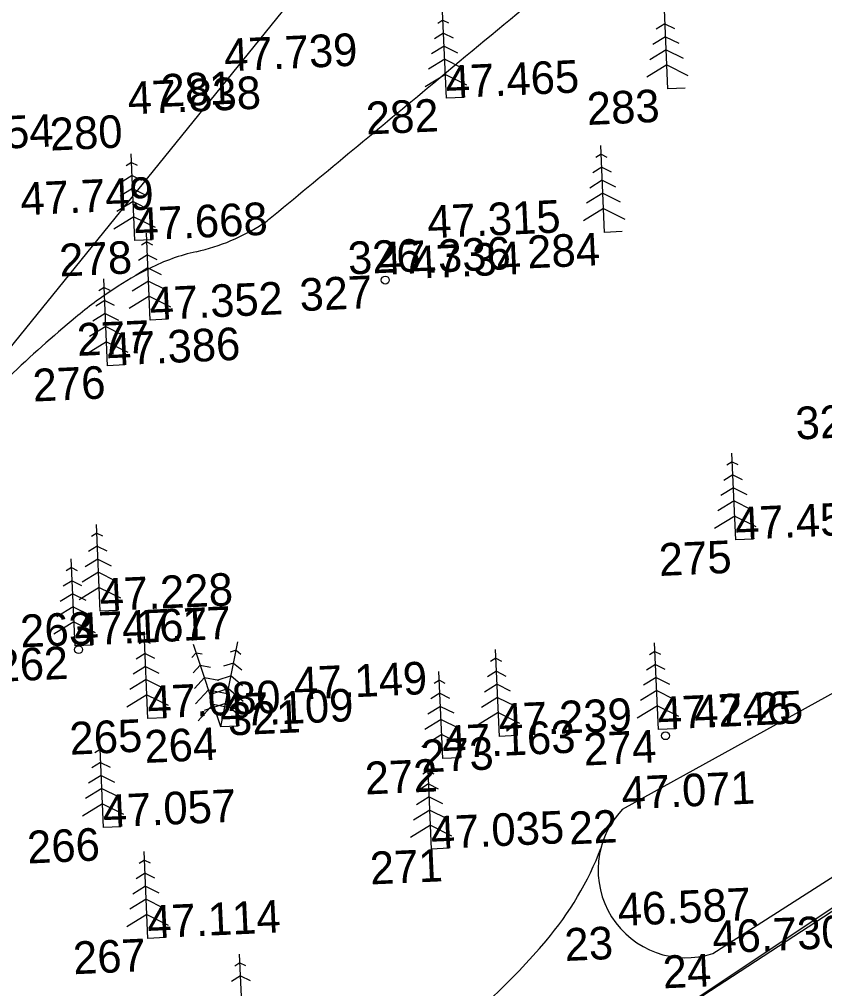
# Model space of a CAD drawing. Extents: x 642129 to 642236, y 6456939 to 6457032.
# Drawn here: x 642156.35 to 642174.87, y 6456954.67 to 6456976.96 of the extents above; entities that cross this region are included whole.
import ezdxf

# ---------------------------------------------------------------- set-up
doc = ezdxf.new("R2010")
doc.units = 0
for name, color, linetype in [('Level 10', 7, 'Continuous'), ('Level 18', 7, 'Continuous'), ('Level 28', 7, 'Continuous'), ('Level 3', 7, 'Continuous'), ('Level 34', 7, 'Continuous'), ('Level 40', 7, 'Continuous'), ('Level 43', 7, 'Continuous'), ('Level 59', 7, 'Continuous'), ('Level 62', 7, 'Continuous'), ('Level 63', 7, 'Continuous')]:
    doc.layers.add(name, color=color, linetype=linetype)

# ---------------------------------------------------------------- blocks, each defined once
blk = doc.blocks.new('MUMM')
at = {"layer": 'Level 18'}
blk.add_circle((0, 0), 90.9, dxfattribs=at)

msp = doc.modelspace()

# ---------------------------------------------------------------- linework, layer by layer
at = {"layer": 'Level 10'}
for p, q in [((642171.266, 6456975.368), (642171.176, 6456977.365)), ((642166.174, 6456975.149), (642166.084, 6456977.146)), ((642166.093, 6456976.947), (642165.971, 6456976.871)), ((642166.093, 6456976.947), (642166.222, 6456976.882)), ((642171.198, 6456976.866), (642170.992, 6456976.739)), ((642171.198, 6456976.866), (642171.415, 6456976.758)), ((642166.107, 6456976.647), (642165.9, 6456976.52)), ((642166.107, 6456976.647), (642166.324, 6456976.539)), ((642171.212, 6456976.566), (642170.922, 6456976.388)), ((642171.212, 6456976.566), (642171.517, 6456976.414)), ((642166.12, 6456976.347), (642165.83, 6456976.169)), ((642166.12, 6456976.347), (642166.425, 6456976.195)), ((642171.225, 6456976.267), (642170.851, 6456976.036)), ((642171.225, 6456976.267), (642171.618, 6456976.071)), ((642166.134, 6456976.048), (642165.76, 6456975.817)), ((642166.134, 6456976.048), (642166.527, 6456975.852)), ((642171.241, 6456975.917), (642170.778, 6456975.632)), ((642171.241, 6456975.917), (642171.727, 6456975.675)), ((642166.149, 6456975.698), (642165.686, 6456975.413)), ((642166.149, 6456975.698), (642166.636, 6456975.456)), ((642171.665, 6456975.386), (642171.266, 6456975.368)), ((642166.573, 6456975.167), (642166.174, 6456975.149)), ((642169.811, 6456972.066), (642169.722, 6456974.063)), ((642159.01, 6456971.876), (642158.92, 6456973.874)), ((642169.73, 6456973.864), (642169.608, 6456973.788)), ((642169.73, 6456973.864), (642169.859, 6456973.799)), ((642158.929, 6456973.674), (642158.807, 6456973.599)), ((642158.929, 6456973.674), (642159.058, 6456973.61)), ((642169.744, 6456973.564), (642169.537, 6456973.437)), ((642169.744, 6456973.564), (642169.961, 6456973.456)), ((642158.943, 6456973.375), (642158.736, 6456973.247)), ((642158.943, 6456973.375), (642159.16, 6456973.266)), ((642169.757, 6456973.264), (642169.467, 6456973.086)), ((642169.757, 6456973.264), (642170.062, 6456973.112)), ((642158.956, 6456973.075), (642158.666, 6456972.896)), ((642158.956, 6456973.075), (642159.261, 6456972.923)), ((642169.771, 6456972.965), (642169.397, 6456972.734)), ((642169.771, 6456972.965), (642170.164, 6456972.769)), ((642158.97, 6456972.775), (642158.596, 6456972.545)), ((642158.97, 6456972.775), (642159.363, 6456972.579)), ((642169.786, 6456972.615), (642169.323, 6456972.33)), ((642169.786, 6456972.615), (642170.273, 6456972.372)), ((642158.985, 6456972.426), (642158.522, 6456972.141)), ((642158.985, 6456972.426), (642159.472, 6456972.183)), ((642159.362, 6456970.047), (642159.272, 6456972.045)), ((642170.211, 6456972.083), (642169.811, 6456972.066)), ((642159.409, 6456971.894), (642159.01, 6456971.876)), ((642159.281, 6456971.845), (642159.159, 6456971.77)), ((642159.281, 6456971.845), (642159.41, 6456971.781)), ((642159.295, 6456971.546), (642159.088, 6456971.419)), ((642159.295, 6456971.546), (642159.512, 6456971.438)), ((642159.308, 6456971.246), (642159.018, 6456971.067)), ((642159.308, 6456971.246), (642159.613, 6456971.094)), ((642158.381, 6456968.999), (642158.291, 6456970.997)), ((642159.322, 6456970.946), (642158.948, 6456970.716)), ((642159.322, 6456970.946), (642159.715, 6456970.75)), ((642158.3, 6456970.797), (642158.178, 6456970.722)), ((642158.3, 6456970.797), (642158.429, 6456970.733)), ((642158.314, 6456970.498), (642158.107, 6456970.371)), ((642158.314, 6456970.498), (642158.531, 6456970.39)), ((642159.337, 6456970.597), (642158.874, 6456970.312)), ((642159.337, 6456970.597), (642159.824, 6456970.354)), ((642158.327, 6456970.198), (642158.037, 6456970.019)), ((642158.327, 6456970.198), (642158.632, 6456970.046)), ((642159.761, 6456970.065), (642159.362, 6456970.047)), ((642158.341, 6456969.898), (642157.967, 6456969.668)), ((642158.341, 6456969.898), (642158.734, 6456969.703)), ((642158.356, 6456969.549), (642157.893, 6456969.264)), ((642158.356, 6456969.549), (642158.843, 6456969.306)), ((642158.78, 6456969.017), (642158.381, 6456968.999)), ((642172.827, 6456964.989), (642172.738, 6456966.987)), ((642172.747, 6456966.787), (642172.624, 6456966.712)), ((642172.747, 6456966.787), (642172.876, 6456966.723)), ((642172.76, 6456966.488), (642172.554, 6456966.36)), ((642172.76, 6456966.488), (642172.977, 6456966.379)), ((642172.774, 6456966.188), (642172.483, 6456966.009)), ((642172.774, 6456966.188), (642173.079, 6456966.036)), ((642172.787, 6456965.888), (642172.413, 6456965.658)), ((642172.787, 6456965.888), (642173.18, 6456965.692)), ((642172.803, 6456965.539), (642172.34, 6456965.254)), ((642172.803, 6456965.539), (642173.289, 6456965.296)), ((642158.212, 6456963.35), (642158.122, 6456965.348)), ((642158.131, 6456965.148), (642158.008, 6456965.072)), ((642158.131, 6456965.148), (642158.26, 6456965.084)), ((642173.227, 6456965.007), (642172.827, 6456964.989)), ((642158.144, 6456964.848), (642157.938, 6456964.721)), ((642158.144, 6456964.848), (642158.361, 6456964.74)), ((642157.631, 6456962.555), (642157.541, 6456964.553)), ((642158.158, 6456964.549), (642157.868, 6456964.37)), ((642158.158, 6456964.549), (642158.463, 6456964.397)), ((642157.55, 6456964.353), (642157.427, 6456964.278)), ((642157.55, 6456964.353), (642157.679, 6456964.289)), ((642158.171, 6456964.249), (642157.797, 6456964.019)), ((642158.171, 6456964.249), (642158.564, 6456964.053)), ((642157.563, 6456964.053), (642157.357, 6456963.926)), ((642157.563, 6456964.053), (642157.78, 6456963.945)), ((642157.577, 6456963.754), (642157.287, 6456963.575)), ((642157.577, 6456963.754), (642157.882, 6456963.602)), ((642158.187, 6456963.899), (642157.724, 6456963.614)), ((642158.187, 6456963.899), (642158.674, 6456963.657)), ((642157.59, 6456963.454), (642157.216, 6456963.224)), ((642157.59, 6456963.454), (642157.983, 6456963.258)), ((642158.611, 6456963.368), (642158.212, 6456963.35)), ((642157.606, 6456963.105), (642157.143, 6456962.82)), ((642157.606, 6456963.105), (642158.093, 6456962.862)), ((642159.309, 6456960.879), (642159.22, 6456962.877)), ((642159.229, 6456962.677), (642159.106, 6456962.601)), ((642159.229, 6456962.677), (642159.358, 6456962.613)), ((642160.984, 6456960.688), (642161.378, 6456962.648)), ((642158.03, 6456962.573), (642157.631, 6456962.555)), ((642160.984, 6456960.688), (642160.353, 6456962.585)), ((642161.338, 6456962.452), (642161.201, 6456962.408)), ((642161.338, 6456962.452), (642161.448, 6456962.359)), ((642167.39, 6456960.47), (642167.3, 6456962.468)), ((642170.967, 6456962.424), (642170.845, 6456962.348)), ((642171.048, 6456960.626), (642170.958, 6456962.624)), ((642170.967, 6456962.424), (642171.096, 6456962.359)), ((642159.242, 6456962.377), (642159.036, 6456962.25)), ((642159.242, 6456962.377), (642159.459, 6456962.269)), ((642160.416, 6456962.395), (642160.319, 6456962.289)), ((642160.416, 6456962.395), (642160.558, 6456962.369)), ((642167.309, 6456962.268), (642167.186, 6456962.192)), ((642167.309, 6456962.268), (642167.438, 6456962.204)), ((642159.255, 6456962.077), (642158.965, 6456961.899)), ((642159.255, 6456962.077), (642159.56, 6456961.925)), ((642160.511, 6456962.111), (642160.347, 6456961.932)), ((642160.511, 6456962.111), (642160.749, 6456962.066)), ((642161.279, 6456962.158), (642161.048, 6456962.084)), ((642161.279, 6456962.158), (642161.464, 6456962.001)), ((642166.09, 6456959.963), (642166.001, 6456961.961)), ((642167.322, 6456961.968), (642167.116, 6456961.841)), ((642167.322, 6456961.968), (642167.539, 6456961.86)), ((642170.981, 6456962.124), (642170.774, 6456961.997)), ((642170.981, 6456962.124), (642171.198, 6456962.016)), ((642159.269, 6456961.778), (642158.895, 6456961.548)), ((642159.269, 6456961.778), (642159.662, 6456961.582)), ((642160.605, 6456961.826), (642160.375, 6456961.575)), ((642160.605, 6456961.826), (642160.94, 6456961.763)), ((642161.22, 6456961.864), (642160.896, 6456961.76)), ((642161.22, 6456961.864), (642161.48, 6456961.643)), ((642166.01, 6456961.761), (642165.887, 6456961.686)), ((642166.01, 6456961.761), (642166.139, 6456961.697)), ((642170.994, 6456961.824), (642170.704, 6456961.646)), ((642170.994, 6456961.824), (642171.299, 6456961.672)), ((642160.7, 6456961.541), (642160.403, 6456961.218)), ((642160.7, 6456961.541), (642161.132, 6456961.46)), ((642161.161, 6456961.57), (642160.743, 6456961.436)), ((642161.161, 6456961.57), (642161.496, 6456961.285)), ((642167.336, 6456961.669), (642167.046, 6456961.49)), ((642167.336, 6456961.669), (642167.641, 6456961.517)), ((642171.008, 6456961.525), (642170.634, 6456961.294)), ((642171.008, 6456961.525), (642171.401, 6456961.329)), ((642159.284, 6456961.428), (642158.822, 6456961.143)), ((642159.284, 6456961.428), (642159.771, 6456961.186)), ((642166.023, 6456961.462), (642165.817, 6456961.335)), ((642166.023, 6456961.462), (642166.24, 6456961.354)), ((642167.349, 6456961.369), (642166.975, 6456961.139)), ((642167.349, 6456961.369), (642167.742, 6456961.173)), ((642160.811, 6456961.209), (642160.463, 6456960.83)), ((642161.092, 6456961.227), (642160.602, 6456961.07)), ((642160.811, 6456961.209), (642161.316, 6456961.114)), ((642161.092, 6456961.227), (642161.484, 6456960.893)), ((642166.036, 6456961.162), (642165.746, 6456960.983)), ((642166.036, 6456961.162), (642166.341, 6456961.01)), ((642171.023, 6456961.175), (642170.56, 6456960.89)), ((642171.023, 6456961.175), (642171.51, 6456960.933)), ((642159.709, 6456960.897), (642159.309, 6456960.879)), ((642166.05, 6456960.862), (642165.676, 6456960.632)), ((642166.05, 6456960.862), (642166.443, 6456960.666)), ((642167.365, 6456961.019), (642166.902, 6456960.734)), ((642167.365, 6456961.019), (642167.852, 6456960.777)), ((642161.384, 6456960.705), (642160.984, 6456960.688)), ((642171.447, 6456960.644), (642171.048, 6456960.626)), ((642166.065, 6456960.513), (642165.603, 6456960.228)), ((642166.065, 6456960.513), (642166.552, 6456960.27)), ((642167.789, 6456960.488), (642167.39, 6456960.47)), ((642158.287, 6456958.374), (642158.198, 6456960.372)), ((642158.207, 6456960.172), (642158.084, 6456960.096)), ((642158.207, 6456960.172), (642158.336, 6456960.108)), ((642166.49, 6456959.981), (642166.09, 6456959.963)), ((642158.22, 6456959.872), (642158.014, 6456959.745)), ((642158.22, 6456959.872), (642158.437, 6456959.764)), ((642165.83, 6456957.878), (642165.741, 6456959.876)), ((642158.234, 6456959.572), (642157.943, 6456959.394)), ((642158.234, 6456959.572), (642158.539, 6456959.42)), ((642165.75, 6456959.676), (642165.627, 6456959.6)), ((642165.75, 6456959.676), (642165.879, 6456959.612)), ((642165.763, 6456959.376), (642165.557, 6456959.249)), ((642165.763, 6456959.376), (642165.98, 6456959.268)), ((642158.247, 6456959.273), (642157.873, 6456959.043)), ((642158.247, 6456959.273), (642158.64, 6456959.077)), ((642165.776, 6456959.077), (642165.486, 6456958.898)), ((642165.776, 6456959.077), (642166.082, 6456958.924)), ((642158.263, 6456958.923), (642157.8, 6456958.638)), ((642158.263, 6456958.923), (642158.749, 6456958.681)), ((642165.79, 6456958.777), (642165.416, 6456958.547)), ((642165.79, 6456958.777), (642166.183, 6456958.581)), ((642165.806, 6456958.427), (642165.343, 6456958.142)), ((642165.806, 6456958.427), (642166.292, 6456958.185)), ((642158.687, 6456958.392), (642158.287, 6456958.374)), ((642159.308, 6456955.825), (642159.219, 6456957.823)), ((642166.23, 6456957.896), (642165.83, 6456957.878)), ((642159.228, 6456957.623), (642159.105, 6456957.548)), ((642159.228, 6456957.623), (642159.357, 6456957.559)), ((642159.241, 6456957.324), (642159.035, 6456957.196)), ((642159.241, 6456957.324), (642159.458, 6456957.215)), ((642159.255, 6456957.024), (642158.964, 6456956.845)), ((642159.255, 6456957.024), (642159.56, 6456956.872)), ((642159.268, 6456956.724), (642158.894, 6456956.494)), ((642159.268, 6456956.724), (642159.661, 6456956.528)), ((642159.284, 6456956.375), (642158.821, 6456956.09)), ((642159.284, 6456956.375), (642159.77, 6456956.132)), ((642159.708, 6456955.843), (642159.308, 6456955.825)), ((642161.506, 6456953.463), (642161.416, 6456955.461)), ((642161.425, 6456955.261), (642161.303, 6456955.186)), ((642161.425, 6456955.261), (642161.554, 6456955.197)), ((642161.439, 6456954.962), (642161.232, 6456954.835)), ((642161.439, 6456954.962), (642161.656, 6456954.854))]:
    msp.add_line(p, q, dxfattribs=at)
at = {"layer": 'Level 28'}
msp.add_line((642181.535, 6456960.845), (642161.169, 6456947.275), dxfattribs=at)
at = {"layer": 'Level 3'}
for centre, radius, start, end in [((640844.08, 6458565.59), 2067.734, 309.73062, 309.900164), ((641362.076, 6457942.339), 1257.326, 309.514561, 309.73062), ((642159.389, 6456976.22), 4.713, 282.6344, 302.9694), ((642161.208, 6456973.417), 1.372, 302.9694, 309.5146), ((642161.451, 6456967.022), 4.713, 102.6344, 116.589), ((642162.81, 6456964.307), 7.75, 116.589, 123.6022), ((642164.239, 6456962.156), 10.332, 123.6022, 129.6753), ((642175.646, 6456948.405), 28.198, 129.6753, 133.8332), ((642162.901, 6456960.506), 7.306, 319.5785, 339.1859), ((642156.198, 6456966.215), 16.111, 306.41, 319.5785)]:
    msp.add_arc(centre, radius, start, end, dxfattribs=at)
at = {"layer": 'Level 34'}
msp.add_arc((642171.682, 6456957.399), 2.021, 136.5174, 287.879, dxfattribs=at)
at = {"layer": 'Level 40'}
for p, q in [((642146.792, 6456957.865), (642178.867, 6456997.495)), ((642197.675, 6456971.192), (642161.091, 6456947.351))]:
    msp.add_line(p, q, dxfattribs=at)
at = {"layer": 'Level 43'}
for p, q in [((642177.063, 6456962.574), (642170.215, 6456958.79)), ((642172.302, 6456955.475), (642179.013, 6456959.788))]:
    msp.add_line(p, q, dxfattribs=at)

# ---------------------------------------------------------------- block references
at = {"layer": 'Level 59', "xscale": 0.0009998909965268337, "yscale": 0.0009998909965268337, "rotation": 2.563975266493603}
for p in [(642164.765, 6456970.968), (642157.712, 6456962.466), (642171.21, 6456960.487)]:
    msp.add_blockref('MUMM', p, dxfattribs=at)

# ---------------------------------------------------------------- texts
at = {"layer": 'Level 59'}
for s, p in [('47.34', (642165.395, 6456970.996)), ('47.17', (642158.726, 6456962.608)), ('47.25', (642171.882, 6456960.664))]:
    msp.add_text(s, height=0.7499, rotation=2.564, dxfattribs=at).set_placement(p)
at = {"layer": 'Level 62'}
for s, p in [('281', (642159.617, 6456974.95)), ('283', (642169.417, 6456974.534)), ('282', (642164.337, 6456974.316)), ('280', (642157.067, 6456973.945)), ('284', (642168.045, 6456971.236)), ('278', (642157.285, 6456971.048)), ('326', (642163.923, 6456971.096)), ('327', (642162.81, 6456970.253)), ('277', (642157.691, 6456969.222)), ('276', (642156.674, 6456968.172)), ('325', (642174.216, 6456967.298)), ('275', (642171.073, 6456964.16)), ('263', (642156.387, 6456962.517)), ('262', (642155.818, 6456961.723)), ('321', (642161.161, 6456960.491)), ('265', (642157.52, 6456960.048)), ('264', (642159.242, 6456959.859)), ('273', (642165.6, 6456959.639)), ('274', (642169.341, 6456959.799)), ('272', (642164.313, 6456959.133)), ('22', (642169.004, 6456957.985)), ('266', (642156.545, 6456957.545)), ('271', (642164.43, 6456957.064)), ('23', (642168.903, 6456955.303)), ('267', (642157.602, 6456954.998)), ('24', (642171.162, 6456954.674))]:
    msp.add_text(s, height=0.7499, rotation=2.564, dxfattribs=at).set_placement(p)
at = {"layer": 'Level 63'}
for s, p in [('47.739', (642161.076, 6456975.766)), ('47.465', (642166.174, 6456975.149)), ('47.838', (642158.856, 6456974.776)), ('47.754', (642154.086, 6456973.904)), ('47.749', (642156.391, 6456972.458)), ('47.668', (642159.01, 6456971.876)), ('47.315', (642165.747, 6456971.929)), ('47.336', (642164.599, 6456971.084)), ('47.352', (642159.362, 6456970.047)), ('47.386', (642158.381, 6456968.999)), ('47.454', (642172.827, 6456964.989)), ('47.228', (642158.212, 6456963.35)), ('47.167', (642157.631, 6456962.555)), ('47.149', (642162.679, 6456961.31)), ('47.080', (642159.309, 6456960.879)), ('47.109', (642160.984, 6456960.688)), ('47.246', (642171.048, 6456960.626)), ('47.239', (642167.39, 6456960.47)), ('47.163', (642166.09, 6456959.963)), ('47.071', (642170.215, 6456958.79)), ('47.057', (642158.287, 6456958.374)), ('47.035', (642165.83, 6456957.878)), ('46.587', (642170.126, 6456956.108)), ('47.114', (642159.308, 6456955.825)), ('46.730', (642172.302, 6456955.475))]:
    msp.add_text(s, height=0.7499, rotation=2.564, dxfattribs=at).set_placement(p)

doc.saveas('drawing.dxf')
